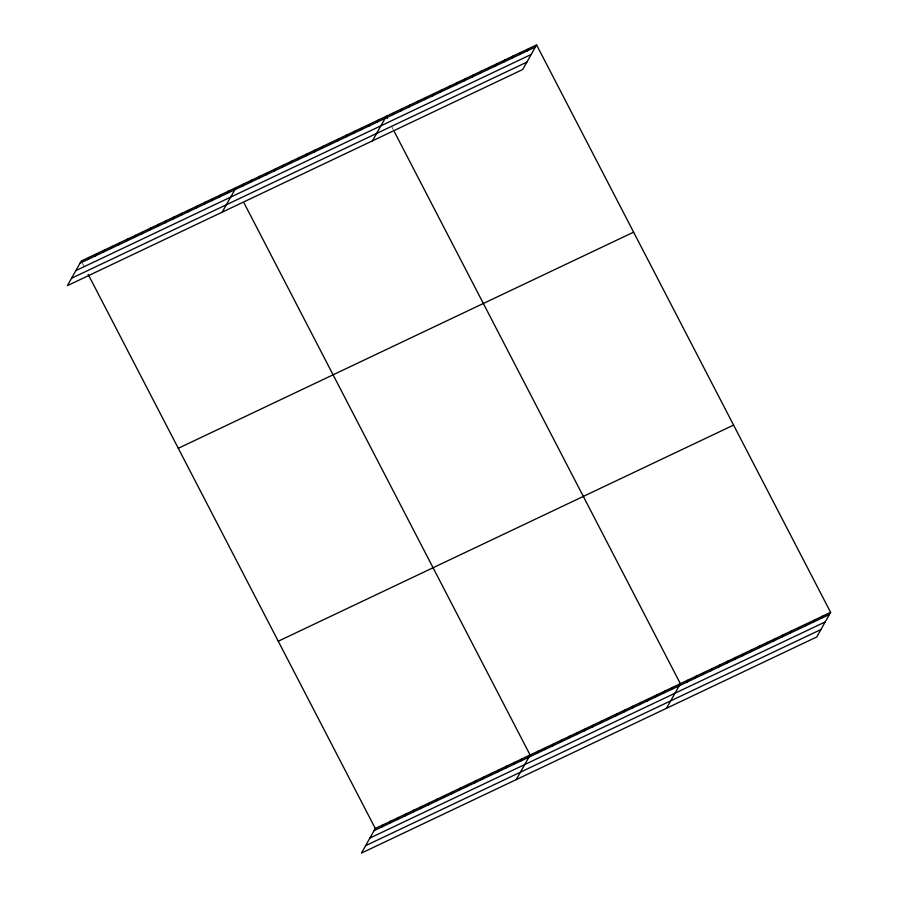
<?xml version="1.0" encoding="UTF-8"?>
<svg xmlns="http://www.w3.org/2000/svg" width="898" height="898" viewBox="0 0 898 898"><rect width="100%" height="100%" fill="white"/><g stroke="black" fill="none" stroke-linecap="round" stroke-linejoin="round"><path stroke-width="0.67" stroke-dasharray="4.49 3.37" d="M391.517 126.259L393.245 129.604M82.403 263.271L84.143 266.616"/><path stroke-width="1.35" d="M87.78 259.522L88.992 257.367M95.525 255.84L96.737 253.696M103.259 252.17L104.471 250.014M111.004 248.499L112.216 246.344M118.738 244.817L119.95 242.673M126.483 241.147L127.696 238.991M134.217 237.476L135.441 235.321M141.963 233.794L143.175 231.65M149.708 230.124L150.92 227.969M157.442 226.453L158.654 224.298M165.187 222.771L166.399 220.627M172.921 219.101L174.133 216.946M180.666 215.43L181.879 213.275M188.4 211.748L189.624 209.593M196.146 208.078L197.358 205.923M203.891 204.407L205.103 202.252M211.625 200.725L212.837 198.57M219.37 197.055L220.582 194.9M227.104 193.384L228.317 191.229M222.188 212.164L236.062 187.547M242.752 185.953L243.975 183.798M250.665 182.193L251.878 180.049M258.568 178.444L259.791 176.289M266.482 174.695L267.694 172.539M274.384 170.934L275.607 168.779M282.298 167.185L283.51 165.03M290.211 163.425L291.423 161.27M298.114 159.676L299.326 157.52M306.027 155.915L307.239 153.771M313.93 152.166L315.142 150.011M321.843 148.417L323.056 146.262M329.746 144.657L330.958 142.501M337.659 140.907L338.872 138.752M345.562 137.147L346.774 134.992M353.475 133.398L354.688 131.243M361.378 129.638L362.59 127.494M369.291 125.888L370.504 123.733M377.194 122.139L378.406 119.984M372.446 140.84L386.32 116.224L387.476 118.457M393.01 114.63L394.222 112.475M400.923 110.869L402.136 108.714M408.826 107.12L410.038 104.965M416.739 103.36L417.952 101.205M424.642 99.611L425.854 97.455M432.555 95.85L433.768 93.706M440.458 92.101L441.681 89.946M448.371 88.352L449.584 86.197M456.274 84.592L457.497 82.436M464.187 80.842L465.4 78.687M472.09 77.082L473.313 74.927M480.003 73.333L481.216 71.178M487.917 69.573L489.129 67.429M495.819 65.823L497.032 63.668M503.733 62.074L504.945 59.919M511.636 58.314L512.848 56.159M519.549 54.565L520.761 52.41M527.452 50.804L528.664 48.649M536.577 44.9L522.703 69.516L67.384 285.654L81.247 261.037L536.577 44.9L830.616 612.346L816.753 636.963L361.423 853.1L375.297 828.484L830.616 612.346M381.818 826.968L383.031 824.813M389.564 823.286L390.776 821.131M397.298 819.616L398.521 817.461M405.043 815.945L406.255 813.79M412.788 812.263L414 810.108M420.522 808.593L421.734 806.438M428.267 804.922L429.48 802.767M436.001 801.24L437.214 799.085M443.747 797.57L444.959 795.415M451.492 793.899L452.704 791.744M459.226 790.218L460.438 788.062M466.971 786.547L468.184 784.392M474.705 782.876L475.918 780.721M482.451 779.195L483.663 777.039M490.185 775.524L491.408 773.369M497.93 771.853L499.142 769.698M505.675 768.172L506.887 766.016M513.409 764.501L514.621 762.346M521.154 760.831L522.367 758.675M516.238 779.61L530.101 754.994L244.144 203.161M536.802 753.4L538.014 751.244M544.704 749.639L545.917 747.484M552.618 745.89L553.83 743.735M560.52 742.13L561.733 739.986M568.434 738.38L569.646 736.225M576.336 734.631L577.56 732.476M584.25 730.871L585.462 728.716M592.152 727.122L593.376 724.967M600.066 723.361L601.278 721.206M607.968 719.612L609.192 717.457M615.882 715.852L617.094 713.708M623.796 712.103L625.008 709.948M631.698 708.354L632.91 706.198M639.612 704.593L640.824 702.438M647.514 700.844L648.726 698.689M655.428 697.084L656.64 694.929M663.33 693.335L664.542 691.179M671.244 689.574L672.456 687.43M666.496 708.286L680.358 683.67L394.402 131.826M687.06 682.076L688.272 679.921M694.962 678.316L696.175 676.16M702.876 674.566L704.088 672.411M710.778 670.806L711.991 668.651M718.692 667.057L719.904 664.902M726.594 663.296L727.807 661.153M734.508 659.547L735.72 657.392M742.41 655.787L743.623 653.643M750.324 652.038L751.536 649.883M758.226 648.289L759.439 646.133M766.14 644.528L767.352 642.373M774.042 640.779L775.266 638.624M781.956 637.019L783.168 634.864M789.858 633.27L791.082 631.114M797.772 629.509L798.984 627.365M805.674 625.76L806.898 623.605M813.588 622.011L814.8 619.856M821.502 618.251L822.714 616.095M80.034 263.193L535.365 47.055M75.859 270.601L531.189 54.464M71.559 278.245L526.879 62.108M178.287 448.293L633.606 232.155M278.257 641.228L733.587 425.091M374.084 830.639L829.404 614.501M369.909 838.047L825.228 621.91M365.598 845.692L820.929 629.543M88.184 274.418L375.297 828.484"/></g></svg>
